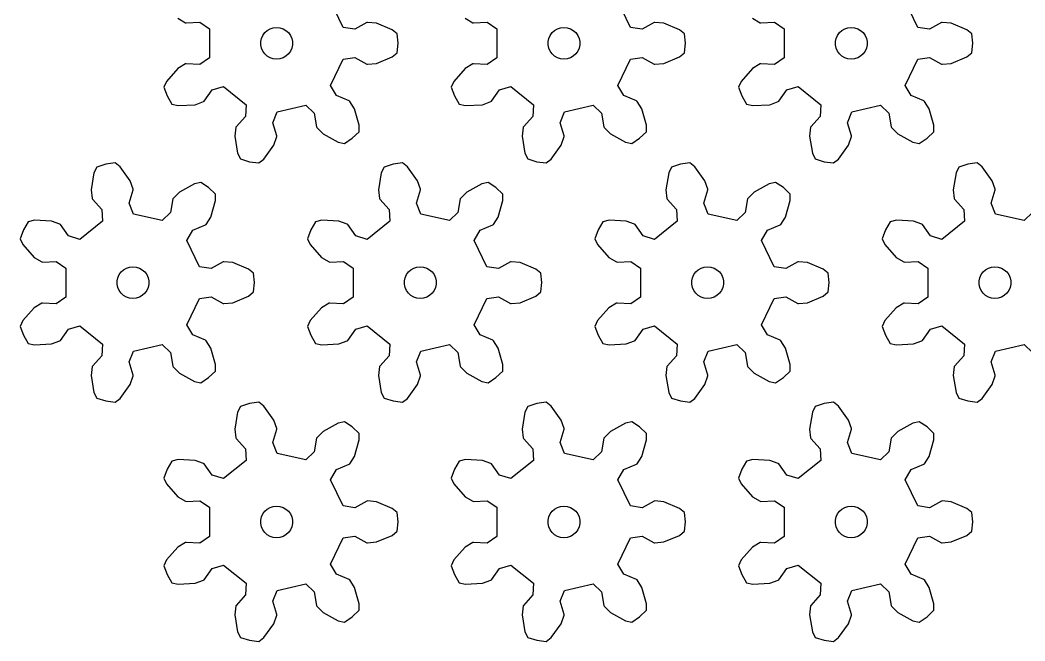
# Model space of a CAD drawing. Extents: x 0 to 212, y 0 to 226.
# Drawn here: x 0 to 94.8, y 113 to 171.6 of the extents above; entities that cross this region are included whole.
import ezdxf

# ---------------------------------------------------------------- set-up
doc = ezdxf.new("R2010")
doc.units = 0

msp = doc.modelspace()

# ---------------------------------------------------------------- linework, layer by layer
for p, q in [((30.472, 170.868), (29.278, 173.347)), ((57.568, 170.868), (56.374, 173.347)), ((84.664, 170.868), (83.47, 173.347)), ((14.875, 171.748), (15.593, 171.312)), ((41.971, 171.748), (42.689, 171.312)), ((69.067, 171.748), (69.785, 171.312)), ((15.593, 171.312), (15.652, 171.298)), ((15.652, 171.298), (16.957, 171.368)), ((16.957, 171.368), (17.868, 170.743)), ((17.868, 170.743), (17.868, 167.991)), ((23.07, 170.371), (23.303, 170.581)), ((23.303, 170.581), (23.574, 170.737)), ((23.574, 170.737), (23.873, 170.834)), ((23.873, 170.834), (24.184, 170.867)), ((24.184, 170.867), (24.496, 170.834)), ((24.496, 170.834), (24.795, 170.737)), ((24.795, 170.737), (25.066, 170.581)), ((25.066, 170.581), (25.299, 170.371)), ((31.564, 170.7), (30.472, 170.868)), ((32.71, 171.33), (31.564, 170.7)), ((32.769, 171.342), (32.71, 171.33)), ((33.605, 171.262), (32.769, 171.342)), ((35.1, 170.639), (33.605, 171.262)), ((35.564, 170.252), (35.1, 170.639)), ((42.689, 171.312), (42.748, 171.298)), ((42.748, 171.298), (44.053, 171.368)), ((44.053, 171.368), (44.964, 170.743)), ((44.964, 170.743), (44.964, 167.991)), ((50.166, 170.371), (50.399, 170.581)), ((50.399, 170.581), (50.67, 170.737)), ((50.67, 170.737), (50.968, 170.834)), ((50.968, 170.834), (51.28, 170.867)), ((51.28, 170.867), (51.592, 170.834)), ((51.592, 170.834), (51.89, 170.737)), ((51.89, 170.737), (52.162, 170.581)), ((52.162, 170.581), (52.395, 170.371)), ((58.66, 170.7), (57.568, 170.868)), ((59.806, 171.33), (58.66, 170.7)), ((59.865, 171.342), (59.806, 171.33)), ((60.701, 171.262), (59.865, 171.342)), ((62.196, 170.639), (60.701, 171.262)), ((62.66, 170.252), (62.196, 170.639)), ((69.785, 171.312), (69.843, 171.298)), ((69.843, 171.298), (71.149, 171.368)), ((71.149, 171.368), (72.06, 170.743)), ((72.06, 170.743), (72.06, 167.991)), ((77.261, 170.371), (77.494, 170.581)), ((77.494, 170.581), (77.766, 170.737)), ((77.766, 170.737), (78.064, 170.834)), ((78.064, 170.834), (78.376, 170.867)), ((78.376, 170.867), (78.688, 170.834)), ((78.688, 170.834), (78.986, 170.737)), ((78.986, 170.737), (79.258, 170.581)), ((79.258, 170.581), (79.491, 170.371)), ((85.756, 170.7), (84.664, 170.868)), ((86.901, 171.33), (85.756, 170.7)), ((86.96, 171.342), (86.901, 171.33)), ((87.796, 171.262), (86.96, 171.342)), ((89.291, 170.639), (87.796, 171.262)), ((89.756, 170.252), (89.291, 170.639)), ((22.693, 169.524), (22.758, 169.831)), ((22.758, 169.831), (22.885, 170.117)), ((22.885, 170.117), (23.07, 170.371)), ((25.299, 170.371), (25.484, 170.117)), ((25.484, 170.117), (25.611, 169.831)), ((25.611, 169.831), (25.676, 169.524)), ((35.644, 169.367), (35.564, 170.252)), ((49.788, 169.524), (49.854, 169.831)), ((49.854, 169.831), (49.981, 170.117)), ((49.981, 170.117), (50.166, 170.371)), ((52.395, 170.371), (52.579, 170.117)), ((52.579, 170.117), (52.707, 169.831)), ((52.707, 169.831), (52.772, 169.524)), ((62.739, 169.367), (62.66, 170.252)), ((76.884, 169.524), (76.949, 169.831)), ((76.949, 169.831), (77.077, 170.117)), ((77.077, 170.117), (77.261, 170.371)), ((79.491, 170.371), (79.675, 170.117)), ((79.675, 170.117), (79.803, 169.831)), ((79.803, 169.831), (79.868, 169.524)), ((89.835, 169.367), (89.756, 170.252)), ((22.693, 169.21), (22.693, 169.524)), ((22.758, 168.904), (22.693, 169.21)), ((22.885, 168.617), (22.758, 168.904)), ((25.611, 168.904), (25.484, 168.617)), ((25.676, 169.21), (25.611, 168.904)), ((25.676, 169.524), (25.676, 169.21)), ((35.564, 168.482), (35.644, 169.367)), ((49.788, 169.21), (49.788, 169.524)), ((49.854, 168.904), (49.788, 169.21)), ((49.981, 168.617), (49.854, 168.904)), ((52.707, 168.904), (52.579, 168.617)), ((52.772, 169.21), (52.707, 168.904)), ((52.772, 169.524), (52.772, 169.21)), ((62.66, 168.482), (62.739, 169.367)), ((76.884, 169.21), (76.884, 169.524)), ((76.949, 168.904), (76.884, 169.21)), ((77.077, 168.617), (76.949, 168.904)), ((79.803, 168.904), (79.675, 168.617)), ((79.868, 169.21), (79.803, 168.904)), ((79.868, 169.524), (79.868, 169.21)), ((89.756, 168.482), (89.835, 169.367)), ((17.868, 167.991), (16.957, 167.366)), ((23.07, 168.363), (22.885, 168.617)), ((23.303, 168.154), (23.07, 168.363)), ((23.574, 167.997), (23.303, 168.154)), ((23.873, 167.9), (23.574, 167.997)), ((24.184, 167.867), (23.873, 167.9)), ((24.496, 167.9), (24.184, 167.867)), ((24.795, 167.997), (24.496, 167.9)), ((25.066, 168.154), (24.795, 167.997)), ((25.299, 168.363), (25.066, 168.154)), ((25.484, 168.617), (25.299, 168.363)), ((29.278, 165.387), (30.472, 167.866)), ((30.472, 167.866), (31.564, 168.034)), ((31.564, 168.034), (32.71, 167.404)), ((33.605, 167.473), (35.1, 168.096)), ((35.1, 168.096), (35.564, 168.482)), ((44.964, 167.991), (44.053, 167.366)), ((50.166, 168.363), (49.981, 168.617)), ((50.399, 168.154), (50.166, 168.363)), ((50.67, 167.997), (50.399, 168.154)), ((50.968, 167.9), (50.67, 167.997)), ((51.28, 167.867), (50.968, 167.9)), ((51.592, 167.9), (51.28, 167.867)), ((51.89, 167.997), (51.592, 167.9)), ((52.162, 168.154), (51.89, 167.997)), ((52.395, 168.363), (52.162, 168.154)), ((52.579, 168.617), (52.395, 168.363)), ((56.374, 165.387), (57.568, 167.866)), ((57.568, 167.866), (58.66, 168.034)), ((58.66, 168.034), (59.806, 167.404)), ((60.701, 167.473), (62.196, 168.096)), ((62.196, 168.096), (62.66, 168.482)), ((72.06, 167.991), (71.149, 167.366)), ((77.261, 168.363), (77.077, 168.617)), ((77.494, 168.154), (77.261, 168.363)), ((77.766, 167.997), (77.494, 168.154)), ((78.064, 167.9), (77.766, 167.997)), ((78.376, 167.867), (78.064, 167.9)), ((78.688, 167.9), (78.376, 167.867)), ((78.986, 167.997), (78.688, 167.9)), ((79.258, 168.154), (78.986, 167.997)), ((79.491, 168.363), (79.258, 168.154)), ((79.675, 168.617), (79.491, 168.363)), ((83.47, 165.387), (84.664, 167.866)), ((84.664, 167.866), (85.756, 168.034)), ((85.756, 168.034), (86.901, 167.404)), ((87.796, 167.473), (89.291, 168.096)), ((89.291, 168.096), (89.756, 168.482)), ((14.875, 166.987), (13.798, 165.777)), ((15.593, 167.422), (14.875, 166.987)), ((15.652, 167.437), (15.593, 167.422)), ((16.957, 167.366), (15.652, 167.437)), ((32.71, 167.404), (32.769, 167.392)), ((32.769, 167.392), (33.605, 167.473)), ((41.971, 166.987), (40.894, 165.777)), ((42.689, 167.422), (41.971, 166.987)), ((42.748, 167.437), (42.689, 167.422)), ((44.053, 167.366), (42.748, 167.437)), ((59.806, 167.404), (59.865, 167.392)), ((59.865, 167.392), (60.701, 167.473)), ((69.067, 166.987), (67.99, 165.777)), ((69.785, 167.422), (69.067, 166.987)), ((69.843, 167.437), (69.785, 167.422)), ((71.149, 167.366), (69.843, 167.437)), ((86.901, 167.404), (86.96, 167.392)), ((86.96, 167.392), (87.796, 167.473)), ((13.798, 165.777), (13.548, 165.227)), ((13.548, 165.227), (13.86, 164.395)), ((17.355, 163.9), (18.114, 164.964)), ((18.114, 164.964), (19.171, 165.287)), ((19.171, 165.287), (21.322, 163.571)), ((29.828, 164.429), (29.278, 165.387)), ((40.894, 165.777), (40.644, 165.227)), ((40.644, 165.227), (40.956, 164.395)), ((44.451, 163.9), (45.21, 164.964)), ((45.21, 164.964), (46.267, 165.287)), ((46.267, 165.287), (48.418, 163.571)), ((56.923, 164.429), (56.374, 165.387)), ((67.99, 165.777), (67.739, 165.227)), ((67.739, 165.227), (68.052, 164.395)), ((71.547, 163.9), (72.306, 164.964)), ((72.306, 164.964), (73.362, 165.287)), ((73.362, 165.287), (75.514, 163.571)), ((84.019, 164.429), (83.47, 165.387)), ((13.86, 164.395), (14.316, 163.632)), ((31.034, 163.926), (29.828, 164.429)), ((31.081, 163.887), (31.034, 163.926)), ((40.956, 164.395), (41.412, 163.632)), ((58.13, 163.926), (56.923, 164.429)), ((58.176, 163.887), (58.13, 163.926)), ((68.052, 164.395), (68.508, 163.632)), ((85.226, 163.926), (84.019, 164.429)), ((85.272, 163.887), (85.226, 163.926)), ((14.316, 163.632), (14.902, 163.486)), ((14.902, 163.486), (16.519, 163.573)), ((16.519, 163.573), (17.307, 163.863)), ((17.307, 163.863), (17.355, 163.9)), ((21.322, 163.571), (21.243, 162.469)), ((24.249, 162.903), (26.931, 163.515)), ((26.931, 163.515), (27.744, 162.767)), ((31.539, 163.183), (31.081, 163.887)), ((31.984, 161.626), (31.539, 163.183)), ((41.412, 163.632), (41.997, 163.486)), ((41.997, 163.486), (43.615, 163.573)), ((43.615, 163.573), (44.403, 163.863)), ((44.403, 163.863), (44.451, 163.9)), ((48.418, 163.571), (48.339, 162.469)), ((51.345, 162.903), (54.027, 163.515)), ((54.027, 163.515), (54.839, 162.767)), ((58.635, 163.183), (58.176, 163.887)), ((59.08, 161.626), (58.635, 163.183)), ((68.508, 163.632), (69.093, 163.486)), ((69.093, 163.486), (70.711, 163.573)), ((70.711, 163.573), (71.499, 163.863)), ((71.499, 163.863), (71.547, 163.9)), ((75.514, 163.571), (75.435, 162.469)), ((78.44, 162.903), (81.123, 163.515)), ((81.123, 163.515), (81.935, 162.767)), ((85.731, 163.183), (85.272, 163.887)), ((86.176, 161.626), (85.731, 163.183)), ((21.243, 162.469), (20.374, 161.492)), ((23.842, 161.876), (24.249, 162.903)), ((27.744, 162.767), (27.965, 161.478)), ((48.339, 162.469), (47.47, 161.492)), ((50.938, 161.876), (51.345, 162.903)), ((54.839, 162.767), (55.061, 161.478)), ((75.435, 162.469), (74.565, 161.492)), ((78.033, 161.876), (78.44, 162.903)), ((81.935, 162.767), (82.157, 161.478)), ((20.349, 161.438), (20.241, 160.605)), ((20.374, 161.492), (20.349, 161.438)), ((24.201, 160.619), (23.842, 161.876)), ((27.965, 161.478), (27.993, 161.424)), ((27.993, 161.424), (28.577, 160.821)), ((31.972, 161.022), (31.984, 161.626)), ((47.445, 161.438), (47.337, 160.605)), ((47.47, 161.492), (47.445, 161.438)), ((51.297, 160.619), (50.938, 161.876)), ((55.061, 161.478), (55.088, 161.424)), ((55.088, 161.424), (55.673, 160.821)), ((59.067, 161.022), (59.08, 161.626)), ((74.541, 161.438), (74.433, 160.605)), ((74.565, 161.492), (74.541, 161.438)), ((78.392, 160.619), (78.033, 161.876)), ((82.157, 161.478), (82.184, 161.424)), ((82.184, 161.424), (82.768, 160.821)), ((86.163, 161.022), (86.176, 161.626)), ((20.241, 160.605), (20.516, 159.008)), ((23.935, 159.761), (24.2, 160.559)), ((24.2, 160.559), (24.201, 160.619)), ((28.577, 160.821), (29.996, 160.04)), ((30.587, 159.918), (31.329, 160.408)), ((31.329, 160.408), (31.972, 161.022)), ((47.337, 160.605), (47.612, 159.008)), ((51.031, 159.761), (51.295, 160.559)), ((51.295, 160.559), (51.297, 160.619)), ((55.673, 160.821), (57.092, 160.04)), ((57.683, 159.918), (58.425, 160.408)), ((58.425, 160.408), (59.067, 161.022)), ((74.433, 160.605), (74.708, 159.008)), ((78.127, 159.761), (78.391, 160.559)), ((78.391, 160.559), (78.392, 160.619)), ((82.768, 160.821), (84.188, 160.04)), ((84.779, 159.918), (85.521, 160.408)), ((85.521, 160.408), (86.163, 161.022)), ((22.995, 158.443), (23.935, 159.761)), ((29.996, 160.04), (30.587, 159.918)), ((50.091, 158.443), (51.031, 159.761)), ((57.092, 160.04), (57.683, 159.918)), ((77.187, 158.443), (78.127, 159.761)), ((84.188, 160.04), (84.779, 159.918)), ((20.516, 159.008), (20.789, 158.47)), ((20.789, 158.47), (21.635, 158.195)), ((22.515, 158.076), (22.995, 158.443)), ((47.612, 159.008), (47.885, 158.47)), ((47.885, 158.47), (48.73, 158.195)), ((49.611, 158.076), (50.091, 158.443)), ((74.708, 159.008), (74.981, 158.47)), ((74.981, 158.47), (75.826, 158.195)), ((76.707, 158.076), (77.187, 158.443)), ((7.241, 157.682), (6.968, 157.144)), ((8.087, 157.957), (7.241, 157.682)), ((8.967, 158.076), (8.087, 157.957)), ((9.447, 157.71), (8.967, 158.076)), ((10.387, 156.391), (9.447, 157.71)), ((21.635, 158.195), (22.515, 158.076)), ((34.337, 157.682), (34.064, 157.144)), ((35.182, 157.957), (34.337, 157.682)), ((36.063, 158.076), (35.182, 157.957)), ((36.543, 157.71), (36.063, 158.076)), ((37.483, 156.391), (36.543, 157.71)), ((48.73, 158.195), (49.611, 158.076)), ((61.433, 157.682), (61.16, 157.144)), ((62.278, 157.957), (61.433, 157.682)), ((63.159, 158.076), (62.278, 157.957)), ((63.639, 157.71), (63.159, 158.076)), ((64.579, 156.391), (63.639, 157.71)), ((75.826, 158.195), (76.707, 158.076)), ((88.529, 157.682), (88.256, 157.144)), ((89.374, 157.957), (88.529, 157.682)), ((90.255, 158.076), (89.374, 157.957)), ((90.734, 157.71), (90.255, 158.076)), ((91.675, 156.391), (90.734, 157.71)), ((6.968, 157.144), (6.693, 155.547)), ((10.652, 155.593), (10.387, 156.391)), ((34.064, 157.144), (33.789, 155.547)), ((37.748, 155.593), (37.483, 156.391)), ((61.16, 157.144), (60.885, 155.547)), ((64.843, 155.593), (64.579, 156.391)), ((88.256, 157.144), (87.981, 155.547)), ((91.939, 155.593), (91.675, 156.391)), ((6.693, 155.547), (6.801, 154.714)), ((10.294, 154.276), (10.653, 155.533)), ((10.653, 155.533), (10.652, 155.593)), ((16.448, 156.112), (15.029, 155.331)), ((17.04, 156.234), (16.448, 156.112)), ((17.781, 155.744), (17.04, 156.234)), ((18.424, 155.13), (17.781, 155.744)), ((33.789, 155.547), (33.897, 154.714)), ((37.39, 154.276), (37.749, 155.533)), ((37.749, 155.533), (37.748, 155.593)), ((43.544, 156.112), (42.125, 155.331)), ((44.135, 156.234), (43.544, 156.112)), ((44.877, 155.744), (44.135, 156.234)), ((45.519, 155.13), (44.877, 155.744)), ((60.885, 155.547), (60.993, 154.714)), ((64.485, 154.276), (64.845, 155.533)), ((64.845, 155.533), (64.843, 155.593)), ((70.64, 156.112), (69.22, 155.331)), ((71.231, 156.234), (70.64, 156.112)), ((71.973, 155.744), (71.231, 156.234)), ((72.615, 155.13), (71.973, 155.744)), ((87.981, 155.547), (88.088, 154.714)), ((91.581, 154.276), (91.94, 155.533)), ((91.94, 155.533), (91.939, 155.593)), ((6.801, 154.714), (6.826, 154.66)), ((6.826, 154.66), (7.695, 153.683)), ((14.418, 154.674), (14.196, 153.386)), ((14.445, 154.728), (14.418, 154.674)), ((15.029, 155.331), (14.445, 154.728)), ((17.991, 152.969), (18.436, 154.526)), ((18.436, 154.526), (18.424, 155.13)), ((33.897, 154.714), (33.922, 154.66)), ((33.922, 154.66), (34.791, 153.683)), ((41.513, 154.674), (41.291, 153.386)), ((41.541, 154.728), (41.513, 154.674)), ((42.125, 155.331), (41.541, 154.728)), ((45.087, 152.969), (45.532, 154.526)), ((45.532, 154.526), (45.519, 155.13)), ((60.993, 154.714), (61.018, 154.66)), ((61.018, 154.66), (61.887, 153.683)), ((68.609, 154.674), (68.387, 153.386)), ((68.636, 154.728), (68.609, 154.674)), ((69.22, 155.331), (68.636, 154.728)), ((72.183, 152.969), (72.628, 154.526)), ((72.628, 154.526), (72.615, 155.13)), ((88.088, 154.714), (88.113, 154.66)), ((88.113, 154.66), (88.982, 153.683)), ((7.695, 153.683), (7.774, 152.581)), ((10.701, 153.249), (10.294, 154.276)), ((34.791, 153.683), (34.87, 152.581)), ((37.797, 153.249), (37.39, 154.276)), ((61.887, 153.683), (61.966, 152.581)), ((64.892, 153.249), (64.485, 154.276)), ((88.982, 153.683), (89.061, 152.581)), ((91.988, 153.249), (91.581, 154.276)), ((1.354, 152.666), (0.768, 152.52)), ((2.971, 152.579), (1.354, 152.666)), ((3.759, 152.289), (2.971, 152.579)), ((7.774, 152.581), (5.623, 150.865)), ((13.383, 152.637), (10.701, 153.249)), ((14.196, 153.386), (13.383, 152.637)), ((17.533, 152.265), (17.991, 152.969)), ((28.45, 152.666), (27.864, 152.52)), ((30.067, 152.579), (28.45, 152.666)), ((30.855, 152.289), (30.067, 152.579)), ((34.87, 152.581), (32.719, 150.865)), ((40.479, 152.637), (37.797, 153.249)), ((41.291, 153.386), (40.479, 152.637)), ((44.629, 152.265), (45.087, 152.969)), ((55.545, 152.666), (54.96, 152.52)), ((57.163, 152.579), (55.545, 152.666)), ((57.951, 152.289), (57.163, 152.579)), ((61.966, 152.581), (59.814, 150.865)), ((67.575, 152.637), (64.892, 153.249)), ((68.387, 153.386), (67.575, 152.637)), ((71.724, 152.265), (72.183, 152.969)), ((82.641, 152.666), (82.055, 152.52)), ((84.258, 152.579), (82.641, 152.666)), ((85.047, 152.289), (84.258, 152.579)), ((89.061, 152.581), (86.91, 150.865)), ((94.671, 152.637), (91.988, 153.249)), ((95.483, 153.386), (94.671, 152.637)), ((0.312, 151.757), (0, 150.925)), ((0.768, 152.52), (0.312, 151.757)), ((3.807, 152.252), (3.759, 152.289)), ((4.566, 151.188), (3.807, 152.252)), ((15.73, 150.765), (16.28, 151.724)), ((16.28, 151.724), (17.487, 152.227)), ((17.487, 152.227), (17.533, 152.265)), ((27.408, 151.757), (27.096, 150.925)), ((27.864, 152.52), (27.408, 151.757)), ((30.903, 152.252), (30.855, 152.289)), ((31.662, 151.188), (30.903, 152.252)), ((42.826, 150.765), (43.376, 151.724)), ((43.376, 151.724), (44.582, 152.227)), ((44.582, 152.227), (44.629, 152.265)), ((54.504, 151.757), (54.192, 150.925)), ((54.96, 152.52), (54.504, 151.757)), ((57.999, 152.252), (57.951, 152.289)), ((58.758, 151.188), (57.999, 152.252)), ((69.922, 150.765), (70.471, 151.724)), ((70.471, 151.724), (71.678, 152.227)), ((71.678, 152.227), (71.724, 152.265)), ((81.6, 151.757), (81.287, 150.925)), ((82.055, 152.52), (81.6, 151.757)), ((85.094, 152.252), (85.047, 152.289)), ((85.853, 151.188), (85.094, 152.252)), ((0, 150.925), (0.251, 150.375)), ((5.623, 150.865), (4.566, 151.188)), ((16.924, 148.286), (15.73, 150.765)), ((27.096, 150.925), (27.346, 150.375)), ((32.719, 150.865), (31.662, 151.188)), ((44.02, 148.286), (42.826, 150.765)), ((54.192, 150.925), (54.442, 150.375)), ((59.814, 150.865), (58.758, 151.188)), ((71.116, 148.286), (69.922, 150.765)), ((81.287, 150.925), (81.538, 150.375)), ((86.91, 150.865), (85.853, 151.188)), ((0.251, 150.375), (1.327, 149.165)), ((27.346, 150.375), (28.423, 149.165)), ((54.442, 150.375), (55.519, 149.165)), ((81.538, 150.375), (82.614, 149.165)), ((1.327, 149.165), (2.046, 148.73)), ((2.104, 148.716), (3.41, 148.786)), ((3.41, 148.786), (4.32, 148.161)), ((28.423, 149.165), (29.141, 148.73)), ((29.2, 148.716), (30.505, 148.786)), ((30.505, 148.786), (31.416, 148.161)), ((55.519, 149.165), (56.237, 148.73)), ((56.296, 148.716), (57.601, 148.786)), ((57.601, 148.786), (58.512, 148.161)), ((82.614, 149.165), (83.333, 148.73)), ((83.391, 148.716), (84.697, 148.786)), ((84.697, 148.786), (85.608, 148.161)), ((2.046, 148.73), (2.104, 148.716)), ((4.32, 148.161), (4.32, 145.409)), ((9.522, 147.789), (9.755, 147.998)), ((9.755, 147.998), (10.027, 148.155)), ((10.027, 148.155), (10.325, 148.252)), ((10.325, 148.252), (10.637, 148.285)), ((10.637, 148.285), (10.948, 148.252)), ((10.948, 148.252), (11.247, 148.155)), ((11.247, 148.155), (11.518, 147.998)), ((11.518, 147.998), (11.751, 147.789)), ((18.016, 148.118), (16.924, 148.286)), ((19.162, 148.748), (18.016, 148.118)), ((19.221, 148.76), (19.162, 148.748)), ((20.057, 148.679), (19.221, 148.76)), ((21.552, 148.056), (20.057, 148.679)), ((22.016, 147.67), (21.552, 148.056)), ((29.141, 148.73), (29.2, 148.716)), ((31.416, 148.161), (31.416, 145.409)), ((36.618, 147.789), (36.851, 147.998)), ((36.851, 147.998), (37.122, 148.155)), ((37.122, 148.155), (37.421, 148.252)), ((37.421, 148.252), (37.732, 148.285)), ((37.732, 148.285), (38.044, 148.252)), ((38.044, 148.252), (38.342, 148.155)), ((38.342, 148.155), (38.614, 147.998)), ((38.614, 147.998), (38.847, 147.789)), ((45.112, 148.118), (44.02, 148.286)), ((46.258, 148.748), (45.112, 148.118)), ((46.317, 148.76), (46.258, 148.748)), ((47.153, 148.679), (46.317, 148.76)), ((48.648, 148.056), (47.153, 148.679)), ((49.112, 147.67), (48.648, 148.056)), ((56.237, 148.73), (56.296, 148.716)), ((58.512, 148.161), (58.512, 145.409)), ((63.713, 147.789), (63.946, 147.998)), ((63.946, 147.998), (64.218, 148.155)), ((64.218, 148.155), (64.516, 148.252)), ((64.516, 148.252), (64.828, 148.285)), ((64.828, 148.285), (65.14, 148.252)), ((65.14, 148.252), (65.438, 148.155)), ((65.438, 148.155), (65.71, 147.998)), ((65.71, 147.998), (65.943, 147.789)), ((72.208, 148.118), (71.116, 148.286)), ((73.353, 148.748), (72.208, 148.118)), ((73.412, 148.76), (73.353, 148.748)), ((74.249, 148.679), (73.412, 148.76)), ((75.744, 148.056), (74.249, 148.679)), ((76.208, 147.67), (75.744, 148.056)), ((83.333, 148.73), (83.391, 148.716)), ((85.608, 148.161), (85.608, 145.409)), ((90.809, 147.789), (91.042, 147.998)), ((91.042, 147.998), (91.314, 148.155)), ((91.314, 148.155), (91.612, 148.252)), ((91.612, 148.252), (91.924, 148.285)), ((91.924, 148.285), (92.236, 148.252)), ((92.236, 148.252), (92.534, 148.155)), ((92.534, 148.155), (92.806, 147.998)), ((92.806, 147.998), (93.039, 147.789)), ((9.145, 146.942), (9.21, 147.248)), ((9.145, 146.628), (9.145, 146.942)), ((9.21, 147.248), (9.338, 147.535)), ((9.338, 147.535), (9.522, 147.789)), ((11.751, 147.789), (11.936, 147.535)), ((11.936, 147.535), (12.063, 147.248)), ((12.063, 147.248), (12.128, 146.942)), ((12.128, 146.942), (12.128, 146.628)), ((22.096, 146.785), (22.016, 147.67)), ((36.241, 146.942), (36.306, 147.248)), ((36.241, 146.628), (36.241, 146.942)), ((36.306, 147.248), (36.433, 147.535)), ((36.433, 147.535), (36.618, 147.789)), ((38.847, 147.789), (39.031, 147.535)), ((39.031, 147.535), (39.159, 147.248)), ((39.159, 147.248), (39.224, 146.942)), ((39.224, 146.942), (39.224, 146.628)), ((49.192, 146.785), (49.112, 147.67)), ((63.336, 146.942), (63.402, 147.248)), ((63.336, 146.628), (63.336, 146.942)), ((63.402, 147.248), (63.529, 147.535)), ((63.529, 147.535), (63.713, 147.789)), ((65.943, 147.789), (66.127, 147.535)), ((66.127, 147.535), (66.255, 147.248)), ((66.255, 147.248), (66.32, 146.942)), ((66.32, 146.942), (66.32, 146.628)), ((76.287, 146.785), (76.208, 147.67)), ((90.432, 146.942), (90.497, 147.248)), ((90.432, 146.628), (90.432, 146.942)), ((90.497, 147.248), (90.625, 147.535)), ((90.625, 147.535), (90.809, 147.789)), ((93.039, 147.789), (93.223, 147.535)), ((93.223, 147.535), (93.351, 147.248)), ((93.351, 147.248), (93.416, 146.942)), ((93.416, 146.942), (93.416, 146.628)), ((9.21, 146.321), (9.145, 146.628)), ((9.338, 146.035), (9.21, 146.321)), ((9.522, 145.781), (9.338, 146.035)), ((11.936, 146.035), (11.751, 145.781)), ((12.063, 146.321), (11.936, 146.035)), ((12.128, 146.628), (12.063, 146.321)), ((22.016, 145.9), (22.096, 146.785)), ((36.306, 146.321), (36.241, 146.628)), ((36.433, 146.035), (36.306, 146.321)), ((36.618, 145.781), (36.433, 146.035)), ((39.031, 146.035), (38.847, 145.781)), ((39.159, 146.321), (39.031, 146.035)), ((39.224, 146.628), (39.159, 146.321)), ((49.112, 145.9), (49.192, 146.785)), ((63.402, 146.321), (63.336, 146.628)), ((63.529, 146.035), (63.402, 146.321)), ((63.713, 145.781), (63.529, 146.035)), ((66.127, 146.035), (65.943, 145.781)), ((66.255, 146.321), (66.127, 146.035)), ((66.32, 146.628), (66.255, 146.321)), ((76.208, 145.9), (76.287, 146.785)), ((90.497, 146.321), (90.432, 146.628)), ((90.625, 146.035), (90.497, 146.321)), ((90.809, 145.781), (90.625, 146.035)), ((93.223, 146.035), (93.039, 145.781)), ((93.351, 146.321), (93.223, 146.035)), ((93.416, 146.628), (93.351, 146.321)), ((4.32, 145.409), (3.41, 144.784)), ((9.755, 145.571), (9.522, 145.781)), ((10.027, 145.415), (9.755, 145.571)), ((10.325, 145.318), (10.027, 145.415)), ((10.637, 145.285), (10.325, 145.318)), ((10.948, 145.318), (10.637, 145.285)), ((11.247, 145.415), (10.948, 145.318)), ((11.518, 145.571), (11.247, 145.415)), ((11.751, 145.781), (11.518, 145.571)), ((15.73, 142.805), (16.924, 145.284)), ((16.924, 145.284), (18.016, 145.452)), ((18.016, 145.452), (19.162, 144.822)), ((20.057, 144.89), (21.552, 145.514)), ((21.552, 145.514), (22.016, 145.9)), ((31.416, 145.409), (30.505, 144.784)), ((36.851, 145.571), (36.618, 145.781)), ((37.122, 145.415), (36.851, 145.571)), ((37.421, 145.318), (37.122, 145.415)), ((37.732, 145.285), (37.421, 145.318)), ((38.044, 145.318), (37.732, 145.285)), ((38.342, 145.415), (38.044, 145.318)), ((38.614, 145.571), (38.342, 145.415)), ((38.847, 145.781), (38.614, 145.571)), ((42.826, 142.805), (44.02, 145.284)), ((44.02, 145.284), (45.112, 145.452)), ((45.112, 145.452), (46.258, 144.822)), ((47.153, 144.89), (48.648, 145.514)), ((48.648, 145.514), (49.112, 145.9)), ((58.512, 145.409), (57.601, 144.784)), ((63.946, 145.571), (63.713, 145.781)), ((64.218, 145.415), (63.946, 145.571)), ((64.516, 145.318), (64.218, 145.415)), ((64.828, 145.285), (64.516, 145.318)), ((65.14, 145.318), (64.828, 145.285)), ((65.438, 145.415), (65.14, 145.318)), ((65.71, 145.571), (65.438, 145.415)), ((65.943, 145.781), (65.71, 145.571)), ((69.922, 142.805), (71.116, 145.284)), ((71.116, 145.284), (72.208, 145.452)), ((72.208, 145.452), (73.353, 144.822)), ((74.249, 144.89), (75.744, 145.514)), ((75.744, 145.514), (76.208, 145.9)), ((85.608, 145.409), (84.697, 144.784)), ((91.042, 145.571), (90.809, 145.781)), ((91.314, 145.415), (91.042, 145.571)), ((91.612, 145.318), (91.314, 145.415)), ((91.924, 145.285), (91.612, 145.318)), ((92.236, 145.318), (91.924, 145.285)), ((92.534, 145.415), (92.236, 145.318)), ((92.806, 145.571), (92.534, 145.415)), ((93.039, 145.781), (92.806, 145.571)), ((1.327, 144.404), (0.251, 143.194)), ((2.046, 144.84), (1.327, 144.404)), ((2.104, 144.854), (2.046, 144.84)), ((3.41, 144.784), (2.104, 144.854)), ((19.162, 144.822), (19.221, 144.81)), ((19.221, 144.81), (20.057, 144.89)), ((28.423, 144.404), (27.346, 143.194)), ((29.141, 144.84), (28.423, 144.404)), ((29.2, 144.854), (29.141, 144.84)), ((30.505, 144.784), (29.2, 144.854)), ((46.258, 144.822), (46.317, 144.81)), ((46.317, 144.81), (47.153, 144.89)), ((55.519, 144.404), (54.442, 143.194)), ((56.237, 144.84), (55.519, 144.404)), ((56.296, 144.854), (56.237, 144.84)), ((57.601, 144.784), (56.296, 144.854)), ((73.353, 144.822), (73.412, 144.81)), ((73.412, 144.81), (74.249, 144.89)), ((82.614, 144.404), (81.538, 143.194)), ((83.333, 144.84), (82.614, 144.404)), ((83.391, 144.854), (83.333, 144.84)), ((84.697, 144.784), (83.391, 144.854)), ((0.251, 143.194), (0, 142.645)), ((27.346, 143.194), (27.096, 142.645)), ((54.442, 143.194), (54.192, 142.645)), ((81.538, 143.194), (81.287, 142.645)), ((0, 142.645), (0.312, 141.813)), ((3.807, 141.318), (4.566, 142.382)), ((4.566, 142.382), (5.623, 142.704)), ((5.623, 142.704), (7.774, 140.989)), ((16.28, 141.846), (15.73, 142.805)), ((27.096, 142.645), (27.408, 141.813)), ((30.903, 141.318), (31.662, 142.382)), ((31.662, 142.382), (32.719, 142.704)), ((32.719, 142.704), (34.87, 140.989)), ((43.376, 141.846), (42.826, 142.805)), ((54.192, 142.645), (54.504, 141.813)), ((57.999, 141.318), (58.758, 142.382)), ((58.758, 142.382), (59.814, 142.704)), ((59.814, 142.704), (61.966, 140.989)), ((70.471, 141.846), (69.922, 142.805)), ((81.287, 142.645), (81.6, 141.813)), ((85.094, 141.318), (85.853, 142.382)), ((85.853, 142.382), (86.91, 142.704)), ((86.91, 142.704), (89.061, 140.989)), ((0.312, 141.813), (0.768, 141.05)), ((2.971, 140.991), (3.759, 141.281)), ((3.759, 141.281), (3.807, 141.318)), ((17.487, 141.343), (16.28, 141.846)), ((17.533, 141.305), (17.487, 141.343)), ((17.991, 140.601), (17.533, 141.305)), ((27.408, 141.813), (27.864, 141.05)), ((30.067, 140.991), (30.855, 141.281)), ((30.855, 141.281), (30.903, 141.318)), ((44.582, 141.343), (43.376, 141.846)), ((44.629, 141.305), (44.582, 141.343)), ((45.087, 140.601), (44.629, 141.305)), ((54.504, 141.813), (54.96, 141.05)), ((57.163, 140.991), (57.951, 141.281)), ((57.951, 141.281), (57.999, 141.318)), ((71.678, 141.343), (70.471, 141.846)), ((71.724, 141.305), (71.678, 141.343)), ((72.183, 140.601), (71.724, 141.305)), ((81.6, 141.813), (82.055, 141.05)), ((84.258, 140.991), (85.047, 141.281)), ((85.047, 141.281), (85.094, 141.318)), ((0.768, 141.05), (1.354, 140.903)), ((1.354, 140.903), (2.971, 140.991)), ((7.774, 140.989), (7.695, 139.887)), ((10.294, 139.294), (10.701, 140.321)), ((10.701, 140.321), (13.383, 140.933)), ((13.383, 140.933), (14.196, 140.184)), ((18.436, 139.044), (17.991, 140.601)), ((27.864, 141.05), (28.45, 140.903)), ((28.45, 140.903), (30.067, 140.991)), ((34.87, 140.989), (34.791, 139.887)), ((37.39, 139.294), (37.797, 140.321)), ((37.797, 140.321), (40.479, 140.933)), ((40.479, 140.933), (41.291, 140.184)), ((45.532, 139.044), (45.087, 140.601)), ((54.96, 141.05), (55.545, 140.903)), ((55.545, 140.903), (57.163, 140.991)), ((61.966, 140.989), (61.887, 139.887)), ((64.485, 139.294), (64.892, 140.321)), ((64.892, 140.321), (67.575, 140.933)), ((67.575, 140.933), (68.387, 140.184)), ((72.628, 139.044), (72.183, 140.601)), ((82.055, 141.05), (82.641, 140.903)), ((82.641, 140.903), (84.258, 140.991)), ((89.061, 140.989), (88.982, 139.887)), ((91.581, 139.294), (91.988, 140.321)), ((91.988, 140.321), (94.671, 140.933)), ((94.671, 140.933), (95.483, 140.184)), ((7.695, 139.887), (6.826, 138.91)), ((10.653, 138.037), (10.294, 139.294)), ((14.196, 140.184), (14.418, 138.896)), ((34.791, 139.887), (33.922, 138.91)), ((37.749, 138.037), (37.39, 139.294)), ((41.291, 140.184), (41.513, 138.896)), ((61.887, 139.887), (61.018, 138.91)), ((64.845, 138.037), (64.485, 139.294)), ((68.387, 140.184), (68.609, 138.896)), ((88.982, 139.887), (88.113, 138.91)), ((91.94, 138.037), (91.581, 139.294)), ((6.801, 138.855), (6.693, 138.022)), ((6.826, 138.91), (6.801, 138.855)), ((14.418, 138.896), (14.445, 138.842)), ((14.445, 138.842), (15.029, 138.239)), ((17.781, 137.826), (18.424, 138.44)), ((18.424, 138.44), (18.436, 139.044)), ((33.897, 138.855), (33.789, 138.022)), ((33.922, 138.91), (33.897, 138.855)), ((41.513, 138.896), (41.541, 138.842)), ((41.541, 138.842), (42.125, 138.239)), ((44.877, 137.826), (45.519, 138.44)), ((45.519, 138.44), (45.532, 139.044)), ((60.993, 138.855), (60.885, 138.022)), ((61.018, 138.91), (60.993, 138.855)), ((68.609, 138.896), (68.636, 138.842)), ((68.636, 138.842), (69.22, 138.239)), ((71.973, 137.826), (72.615, 138.44)), ((72.615, 138.44), (72.628, 139.044)), ((88.088, 138.855), (87.981, 138.022)), ((88.113, 138.91), (88.088, 138.855)), ((6.693, 138.022), (6.968, 136.426)), ((10.387, 137.179), (10.652, 137.976)), ((10.652, 137.976), (10.653, 138.037)), ((15.029, 138.239), (16.448, 137.458)), ((16.448, 137.458), (17.04, 137.336)), ((17.04, 137.336), (17.781, 137.826)), ((33.789, 138.022), (34.064, 136.426)), ((37.483, 137.179), (37.748, 137.976)), ((37.748, 137.976), (37.749, 138.037)), ((42.125, 138.239), (43.544, 137.458)), ((43.544, 137.458), (44.135, 137.336)), ((44.135, 137.336), (44.877, 137.826)), ((60.885, 138.022), (61.16, 136.426)), ((64.579, 137.179), (64.843, 137.976)), ((64.843, 137.976), (64.845, 138.037)), ((69.22, 138.239), (70.64, 137.458)), ((70.64, 137.458), (71.231, 137.336)), ((71.231, 137.336), (71.973, 137.826)), ((87.981, 138.022), (88.256, 136.426)), ((91.675, 137.179), (91.939, 137.976)), ((91.939, 137.976), (91.94, 138.037)), ((9.447, 135.86), (10.387, 137.179)), ((36.543, 135.86), (37.483, 137.179)), ((63.639, 135.86), (64.579, 137.179)), ((90.734, 135.86), (91.675, 137.179)), ((6.968, 136.426), (7.241, 135.888)), ((7.241, 135.888), (8.087, 135.613)), ((8.087, 135.613), (8.967, 135.494)), ((8.967, 135.494), (9.447, 135.86)), ((34.064, 136.426), (34.337, 135.888)), ((34.337, 135.888), (35.182, 135.613)), ((35.182, 135.613), (36.063, 135.494)), ((36.063, 135.494), (36.543, 135.86)), ((61.16, 136.426), (61.433, 135.888)), ((61.433, 135.888), (62.278, 135.613)), ((62.278, 135.613), (63.159, 135.494)), ((63.159, 135.494), (63.639, 135.86)), ((88.256, 136.426), (88.529, 135.888)), ((88.529, 135.888), (89.374, 135.613)), ((89.374, 135.613), (90.255, 135.494)), ((90.255, 135.494), (90.734, 135.86)), ((20.516, 134.561), (20.241, 132.965)), ((20.789, 135.1), (20.516, 134.561)), ((21.635, 135.374), (20.789, 135.1)), ((22.515, 135.494), (21.635, 135.374)), ((22.995, 135.127), (22.515, 135.494)), ((23.935, 133.808), (22.995, 135.127)), ((47.612, 134.561), (47.337, 132.965)), ((47.885, 135.1), (47.612, 134.561)), ((48.73, 135.374), (47.885, 135.1)), ((49.611, 135.494), (48.73, 135.374)), ((50.091, 135.127), (49.611, 135.494)), ((51.031, 133.808), (50.091, 135.127)), ((74.708, 134.561), (74.433, 132.965)), ((74.981, 135.1), (74.708, 134.561)), ((75.826, 135.374), (74.981, 135.1)), ((76.707, 135.494), (75.826, 135.374)), ((77.187, 135.127), (76.707, 135.494)), ((78.127, 133.808), (77.187, 135.127)), ((24.2, 133.011), (23.935, 133.808)), ((30.587, 133.651), (29.996, 133.529)), ((31.329, 133.162), (30.587, 133.651)), ((51.295, 133.011), (51.031, 133.808)), ((57.683, 133.651), (57.092, 133.529)), ((58.425, 133.162), (57.683, 133.651)), ((78.391, 133.011), (78.127, 133.808)), ((84.779, 133.651), (84.188, 133.529)), ((85.521, 133.162), (84.779, 133.651)), ((20.241, 132.965), (20.349, 132.132)), ((23.842, 131.694), (24.201, 132.951)), ((24.201, 132.951), (24.2, 133.011)), ((28.577, 132.749), (27.993, 132.145)), ((29.996, 133.529), (28.577, 132.749)), ((31.972, 132.548), (31.329, 133.162)), ((47.337, 132.965), (47.445, 132.132)), ((50.938, 131.694), (51.297, 132.951)), ((51.297, 132.951), (51.295, 133.011)), ((55.673, 132.749), (55.088, 132.145)), ((57.092, 133.529), (55.673, 132.749)), ((59.067, 132.548), (58.425, 133.162)), ((74.433, 132.965), (74.541, 132.132)), ((78.033, 131.694), (78.392, 132.951)), ((78.392, 132.951), (78.391, 133.011)), ((82.768, 132.749), (82.184, 132.145)), ((84.188, 133.529), (82.768, 132.749)), ((86.163, 132.548), (85.521, 133.162)), ((20.349, 132.132), (20.374, 132.077)), ((20.374, 132.077), (21.243, 131.101)), ((27.965, 132.092), (27.744, 130.803)), ((27.993, 132.145), (27.965, 132.092)), ((31.539, 130.386), (31.984, 131.944)), ((31.984, 131.944), (31.972, 132.548)), ((47.445, 132.132), (47.47, 132.077)), ((47.47, 132.077), (48.339, 131.101)), ((55.061, 132.092), (54.839, 130.803)), ((55.088, 132.145), (55.061, 132.092)), ((58.635, 130.386), (59.08, 131.944)), ((59.08, 131.944), (59.067, 132.548)), ((74.541, 132.132), (74.565, 132.077)), ((74.565, 132.077), (75.435, 131.101)), ((82.157, 132.092), (81.935, 130.803)), ((82.184, 132.145), (82.157, 132.092)), ((85.731, 130.386), (86.176, 131.944)), ((86.176, 131.944), (86.163, 132.548)), ((21.243, 131.101), (21.322, 129.999)), ((24.249, 130.667), (23.842, 131.694)), ((27.744, 130.803), (26.931, 130.054)), ((48.339, 131.101), (48.418, 129.999)), ((51.345, 130.667), (50.938, 131.694)), ((54.839, 130.803), (54.027, 130.054)), ((75.435, 131.101), (75.514, 129.999)), ((78.44, 130.667), (78.033, 131.694)), ((81.935, 130.803), (81.123, 130.054)), ((14.316, 129.937), (13.86, 129.175)), ((14.902, 130.084), (14.316, 129.937)), ((16.519, 129.997), (14.902, 130.084)), ((17.307, 129.706), (16.519, 129.997)), ((21.322, 129.999), (19.171, 128.283)), ((26.931, 130.054), (24.249, 130.667)), ((31.081, 129.683), (31.539, 130.386)), ((41.412, 129.937), (40.956, 129.175)), ((41.997, 130.084), (41.412, 129.937)), ((43.615, 129.997), (41.997, 130.084)), ((44.403, 129.706), (43.615, 129.997)), ((48.418, 129.999), (46.267, 128.283)), ((54.027, 130.054), (51.345, 130.667)), ((58.176, 129.683), (58.635, 130.386)), ((68.508, 129.937), (68.052, 129.175)), ((69.093, 130.084), (68.508, 129.937)), ((70.711, 129.997), (69.093, 130.084)), ((71.499, 129.706), (70.711, 129.997)), ((75.514, 129.999), (73.362, 128.283)), ((81.123, 130.054), (78.44, 130.667)), ((85.272, 129.683), (85.731, 130.386)), ((13.86, 129.175), (13.548, 128.342)), ((17.355, 129.67), (17.307, 129.706)), ((18.114, 128.605), (17.355, 129.67)), ((29.278, 128.183), (29.828, 129.141)), ((29.828, 129.141), (31.034, 129.644)), ((31.034, 129.644), (31.081, 129.683)), ((40.956, 129.175), (40.644, 128.342)), ((44.451, 129.67), (44.403, 129.706)), ((45.21, 128.605), (44.451, 129.67)), ((56.374, 128.183), (56.923, 129.141)), ((56.923, 129.141), (58.13, 129.644)), ((58.13, 129.644), (58.176, 129.683)), ((68.052, 129.175), (67.739, 128.342)), ((71.547, 129.67), (71.499, 129.706)), ((72.306, 128.605), (71.547, 129.67)), ((83.47, 128.183), (84.019, 129.141)), ((84.019, 129.141), (85.226, 129.644)), ((85.226, 129.644), (85.272, 129.683)), ((13.548, 128.342), (13.798, 127.793)), ((19.171, 128.283), (18.114, 128.605)), ((30.472, 125.704), (29.278, 128.183)), ((40.644, 128.342), (40.894, 127.793)), ((46.267, 128.283), (45.21, 128.605)), ((57.568, 125.704), (56.374, 128.183)), ((67.739, 128.342), (67.99, 127.793)), ((73.362, 128.283), (72.306, 128.605)), ((84.664, 125.704), (83.47, 128.183)), ((13.798, 127.793), (14.875, 126.583)), ((40.894, 127.793), (41.971, 126.583)), ((67.99, 127.793), (69.067, 126.583)), ((14.875, 126.583), (15.593, 126.148)), ((15.593, 126.148), (15.652, 126.133)), ((15.652, 126.133), (16.957, 126.204)), ((16.957, 126.204), (17.868, 125.578)), ((32.71, 126.165), (31.564, 125.535)), ((32.769, 126.177), (32.71, 126.165)), ((33.605, 126.097), (32.769, 126.177)), ((35.1, 125.474), (33.605, 126.097)), ((41.971, 126.583), (42.689, 126.148)), ((42.689, 126.148), (42.748, 126.133)), ((42.748, 126.133), (44.053, 126.204)), ((44.053, 126.204), (44.964, 125.578)), ((59.806, 126.165), (58.66, 125.535)), ((59.865, 126.177), (59.806, 126.165)), ((60.701, 126.097), (59.865, 126.177)), ((62.196, 125.474), (60.701, 126.097)), ((69.067, 126.583), (69.785, 126.148)), ((69.785, 126.148), (69.843, 126.133)), ((69.843, 126.133), (71.149, 126.204)), ((71.149, 126.204), (72.06, 125.578)), ((86.901, 126.165), (85.756, 125.535)), ((86.96, 126.177), (86.901, 126.165)), ((87.796, 126.097), (86.96, 126.177)), ((89.291, 125.474), (87.796, 126.097)), ((17.868, 125.578), (17.868, 122.827)), ((22.885, 124.953), (23.07, 125.206)), ((23.07, 125.206), (23.303, 125.416)), ((23.303, 125.416), (23.574, 125.573)), ((23.574, 125.573), (23.873, 125.67)), ((23.873, 125.67), (24.184, 125.703)), ((24.184, 125.703), (24.496, 125.67)), ((24.496, 125.67), (24.795, 125.573)), ((24.795, 125.573), (25.066, 125.416)), ((25.066, 125.416), (25.299, 125.206)), ((25.299, 125.206), (25.484, 124.953)), ((31.564, 125.535), (30.472, 125.704)), ((35.564, 125.088), (35.1, 125.474)), ((35.644, 124.203), (35.564, 125.088)), ((44.964, 125.578), (44.964, 122.827)), ((49.981, 124.953), (50.166, 125.206)), ((50.166, 125.206), (50.399, 125.416)), ((50.399, 125.416), (50.67, 125.573)), ((50.67, 125.573), (50.968, 125.67)), ((50.968, 125.67), (51.28, 125.703)), ((51.28, 125.703), (51.592, 125.67)), ((51.592, 125.67), (51.89, 125.573)), ((51.89, 125.573), (52.162, 125.416)), ((52.162, 125.416), (52.395, 125.206)), ((52.395, 125.206), (52.579, 124.953)), ((58.66, 125.535), (57.568, 125.704)), ((62.66, 125.088), (62.196, 125.474)), ((62.739, 124.203), (62.66, 125.088)), ((72.06, 125.578), (72.06, 122.827)), ((77.077, 124.953), (77.261, 125.206)), ((77.261, 125.206), (77.494, 125.416)), ((77.494, 125.416), (77.766, 125.573)), ((77.766, 125.573), (78.064, 125.67)), ((78.064, 125.67), (78.376, 125.703)), ((78.376, 125.703), (78.688, 125.67)), ((78.688, 125.67), (78.986, 125.573)), ((78.986, 125.573), (79.258, 125.416)), ((79.258, 125.416), (79.491, 125.206)), ((79.491, 125.206), (79.675, 124.953)), ((85.756, 125.535), (84.664, 125.704)), ((89.756, 125.088), (89.291, 125.474)), ((89.835, 124.203), (89.756, 125.088)), ((22.693, 124.359), (22.758, 124.666)), ((22.693, 124.046), (22.693, 124.359)), ((22.758, 124.666), (22.885, 124.953)), ((25.484, 124.953), (25.611, 124.666)), ((25.611, 124.666), (25.676, 124.359)), ((25.676, 124.359), (25.676, 124.046)), ((35.564, 123.317), (35.644, 124.203)), ((49.788, 124.359), (49.854, 124.666)), ((49.788, 124.046), (49.788, 124.359)), ((49.854, 124.666), (49.981, 124.953)), ((52.579, 124.953), (52.707, 124.666)), ((52.707, 124.666), (52.772, 124.359)), ((52.772, 124.359), (52.772, 124.046)), ((62.66, 123.317), (62.739, 124.203)), ((76.884, 124.359), (76.949, 124.666)), ((76.884, 124.046), (76.884, 124.359)), ((76.949, 124.666), (77.077, 124.953)), ((79.675, 124.953), (79.803, 124.666)), ((79.803, 124.666), (79.868, 124.359)), ((79.868, 124.359), (79.868, 124.046)), ((89.756, 123.317), (89.835, 124.203)), ((22.758, 123.739), (22.693, 124.046)), ((22.885, 123.453), (22.758, 123.739)), ((23.07, 123.199), (22.885, 123.453)), ((23.303, 122.989), (23.07, 123.199)), ((25.299, 123.199), (25.066, 122.989)), ((25.484, 123.453), (25.299, 123.199)), ((25.611, 123.739), (25.484, 123.453)), ((25.676, 124.046), (25.611, 123.739)), ((35.1, 122.931), (35.564, 123.317)), ((49.854, 123.739), (49.788, 124.046)), ((49.981, 123.453), (49.854, 123.739)), ((50.166, 123.199), (49.981, 123.453)), ((50.399, 122.989), (50.166, 123.199)), ((52.395, 123.199), (52.162, 122.989)), ((52.579, 123.453), (52.395, 123.199)), ((52.707, 123.739), (52.579, 123.453)), ((52.772, 124.046), (52.707, 123.739)), ((62.196, 122.931), (62.66, 123.317)), ((76.949, 123.739), (76.884, 124.046)), ((77.077, 123.453), (76.949, 123.739)), ((77.261, 123.199), (77.077, 123.453)), ((77.494, 122.989), (77.261, 123.199)), ((79.491, 123.199), (79.258, 122.989)), ((79.675, 123.453), (79.491, 123.199)), ((79.803, 123.739), (79.675, 123.453)), ((79.868, 124.046), (79.803, 123.739)), ((89.291, 122.931), (89.756, 123.317)), ((15.593, 122.257), (14.875, 121.822)), ((15.652, 122.272), (15.593, 122.257)), ((16.957, 122.202), (15.652, 122.272)), ((17.868, 122.827), (16.957, 122.202)), ((23.574, 122.832), (23.303, 122.989)), ((23.873, 122.735), (23.574, 122.832)), ((24.184, 122.703), (23.873, 122.735)), ((24.496, 122.735), (24.184, 122.703)), ((24.795, 122.832), (24.496, 122.735)), ((25.066, 122.989), (24.795, 122.832)), ((29.278, 120.223), (30.472, 122.702)), ((30.472, 122.702), (31.564, 122.87)), ((31.564, 122.87), (32.71, 122.24)), ((32.71, 122.24), (32.769, 122.228)), ((32.769, 122.228), (33.605, 122.308)), ((33.605, 122.308), (35.1, 122.931)), ((42.689, 122.257), (41.971, 121.822)), ((42.748, 122.272), (42.689, 122.257)), ((44.053, 122.202), (42.748, 122.272)), ((44.964, 122.827), (44.053, 122.202)), ((50.67, 122.832), (50.399, 122.989)), ((50.968, 122.735), (50.67, 122.832)), ((51.28, 122.703), (50.968, 122.735)), ((51.592, 122.735), (51.28, 122.703)), ((51.89, 122.832), (51.592, 122.735)), ((52.162, 122.989), (51.89, 122.832)), ((56.374, 120.223), (57.568, 122.702)), ((57.568, 122.702), (58.66, 122.87)), ((58.66, 122.87), (59.806, 122.24)), ((59.806, 122.24), (59.865, 122.228)), ((59.865, 122.228), (60.701, 122.308)), ((60.701, 122.308), (62.196, 122.931)), ((69.785, 122.257), (69.067, 121.822)), ((69.843, 122.272), (69.785, 122.257)), ((71.149, 122.202), (69.843, 122.272)), ((72.06, 122.827), (71.149, 122.202)), ((77.766, 122.832), (77.494, 122.989)), ((78.064, 122.735), (77.766, 122.832)), ((78.376, 122.703), (78.064, 122.735)), ((78.688, 122.735), (78.376, 122.703)), ((78.986, 122.832), (78.688, 122.735)), ((79.258, 122.989), (78.986, 122.832)), ((83.47, 120.223), (84.664, 122.702)), ((84.664, 122.702), (85.756, 122.87)), ((85.756, 122.87), (86.901, 122.24)), ((86.901, 122.24), (86.96, 122.228)), ((86.96, 122.228), (87.796, 122.308)), ((87.796, 122.308), (89.291, 122.931)), ((14.875, 121.822), (13.798, 120.612)), ((41.971, 121.822), (40.894, 120.612)), ((69.067, 121.822), (67.99, 120.612)), ((13.798, 120.612), (13.548, 120.063)), ((40.894, 120.612), (40.644, 120.063)), ((67.99, 120.612), (67.739, 120.063)), ((13.548, 120.063), (13.86, 119.231)), ((17.355, 118.735), (18.114, 119.8)), ((18.114, 119.8), (19.171, 120.122)), ((19.171, 120.122), (21.322, 118.407)), ((29.828, 119.264), (29.278, 120.223)), ((40.644, 120.063), (40.956, 119.231)), ((44.451, 118.735), (45.21, 119.8)), ((45.21, 119.8), (46.267, 120.122)), ((46.267, 120.122), (48.418, 118.407)), ((56.923, 119.264), (56.374, 120.223)), ((67.739, 120.063), (68.052, 119.231)), ((71.547, 118.735), (72.306, 119.8)), ((72.306, 119.8), (73.362, 120.122)), ((73.362, 120.122), (75.514, 118.407)), ((84.019, 119.264), (83.47, 120.223)), ((13.86, 119.231), (14.316, 118.468)), ((14.316, 118.468), (14.902, 118.321)), ((16.519, 118.408), (17.307, 118.699)), ((17.307, 118.699), (17.355, 118.735)), ((31.034, 118.761), (29.828, 119.264)), ((31.081, 118.722), (31.034, 118.761)), ((31.539, 118.019), (31.081, 118.722)), ((40.956, 119.231), (41.412, 118.468)), ((41.412, 118.468), (41.997, 118.321)), ((43.615, 118.408), (44.403, 118.699)), ((44.403, 118.699), (44.451, 118.735)), ((58.13, 118.761), (56.923, 119.264)), ((58.176, 118.722), (58.13, 118.761)), ((58.635, 118.019), (58.176, 118.722)), ((68.052, 119.231), (68.508, 118.468)), ((68.508, 118.468), (69.093, 118.321)), ((70.711, 118.408), (71.499, 118.699)), ((71.499, 118.699), (71.547, 118.735)), ((85.226, 118.761), (84.019, 119.264)), ((85.272, 118.722), (85.226, 118.761)), ((85.731, 118.019), (85.272, 118.722)), ((14.902, 118.321), (16.519, 118.408)), ((21.322, 118.407), (21.243, 117.305)), ((23.842, 116.711), (24.249, 117.739)), ((24.249, 117.739), (26.931, 118.351)), ((26.931, 118.351), (27.744, 117.602)), ((27.744, 117.602), (27.965, 116.313)), ((31.984, 116.461), (31.539, 118.019)), ((41.997, 118.321), (43.615, 118.408)), ((48.418, 118.407), (48.339, 117.305)), ((50.938, 116.711), (51.345, 117.739)), ((51.345, 117.739), (54.027, 118.351)), ((54.027, 118.351), (54.839, 117.602)), ((54.839, 117.602), (55.061, 116.313)), ((59.08, 116.461), (58.635, 118.019)), ((69.093, 118.321), (70.711, 118.408)), ((75.514, 118.407), (75.435, 117.305)), ((78.033, 116.711), (78.44, 117.739)), ((78.44, 117.739), (81.123, 118.351)), ((81.123, 118.351), (81.935, 117.602)), ((81.935, 117.602), (82.157, 116.313)), ((86.176, 116.461), (85.731, 118.019)), ((21.243, 117.305), (20.374, 116.328)), ((24.201, 115.454), (23.842, 116.711)), ((48.339, 117.305), (47.47, 116.328)), ((51.297, 115.454), (50.938, 116.711)), ((75.435, 117.305), (74.565, 116.328)), ((78.392, 115.454), (78.033, 116.711)), ((20.349, 116.273), (20.241, 115.44)), ((20.374, 116.328), (20.349, 116.273)), ((27.965, 116.313), (27.993, 116.26)), ((27.993, 116.26), (28.577, 115.656)), ((28.577, 115.656), (29.996, 114.876)), ((31.329, 115.243), (31.972, 115.858)), ((31.972, 115.858), (31.984, 116.461)), ((47.445, 116.273), (47.337, 115.44)), ((47.47, 116.328), (47.445, 116.273)), ((55.061, 116.313), (55.088, 116.26)), ((55.088, 116.26), (55.673, 115.656)), ((55.673, 115.656), (57.092, 114.876)), ((58.425, 115.243), (59.067, 115.858)), ((59.067, 115.858), (59.08, 116.461)), ((74.541, 116.273), (74.433, 115.44)), ((74.565, 116.328), (74.541, 116.273)), ((82.157, 116.313), (82.184, 116.26)), ((82.184, 116.26), (82.768, 115.656)), ((82.768, 115.656), (84.188, 114.876)), ((85.521, 115.243), (86.163, 115.858)), ((86.163, 115.858), (86.176, 116.461)), ((20.241, 115.44), (20.516, 113.844)), ((23.935, 114.597), (24.2, 115.394)), ((24.2, 115.394), (24.201, 115.454)), ((29.996, 114.876), (30.587, 114.754)), ((30.587, 114.754), (31.329, 115.243)), ((47.337, 115.44), (47.612, 113.844)), ((51.031, 114.597), (51.295, 115.394)), ((51.295, 115.394), (51.297, 115.454)), ((57.092, 114.876), (57.683, 114.754)), ((57.683, 114.754), (58.425, 115.243)), ((74.433, 115.44), (74.708, 113.844)), ((78.127, 114.597), (78.391, 115.394)), ((78.391, 115.394), (78.392, 115.454)), ((84.188, 114.876), (84.779, 114.754)), ((84.779, 114.754), (85.521, 115.243)), ((20.516, 113.844), (20.789, 113.305)), ((22.995, 113.278), (23.935, 114.597)), ((47.612, 113.844), (47.885, 113.305)), ((50.091, 113.278), (51.031, 114.597)), ((74.708, 113.844), (74.981, 113.305)), ((77.187, 113.278), (78.127, 114.597)), ((20.789, 113.305), (21.635, 113.031)), ((21.635, 113.031), (22.515, 112.911)), ((22.515, 112.911), (22.995, 113.278)), ((47.885, 113.305), (48.73, 113.031)), ((48.73, 113.031), (49.611, 112.911)), ((49.611, 112.911), (50.091, 113.278)), ((74.981, 113.305), (75.826, 113.031)), ((75.826, 113.031), (76.707, 112.911)), ((76.707, 112.911), (77.187, 113.278))]:
    msp.add_line(p, q)

doc.saveas('drawing.dxf')
